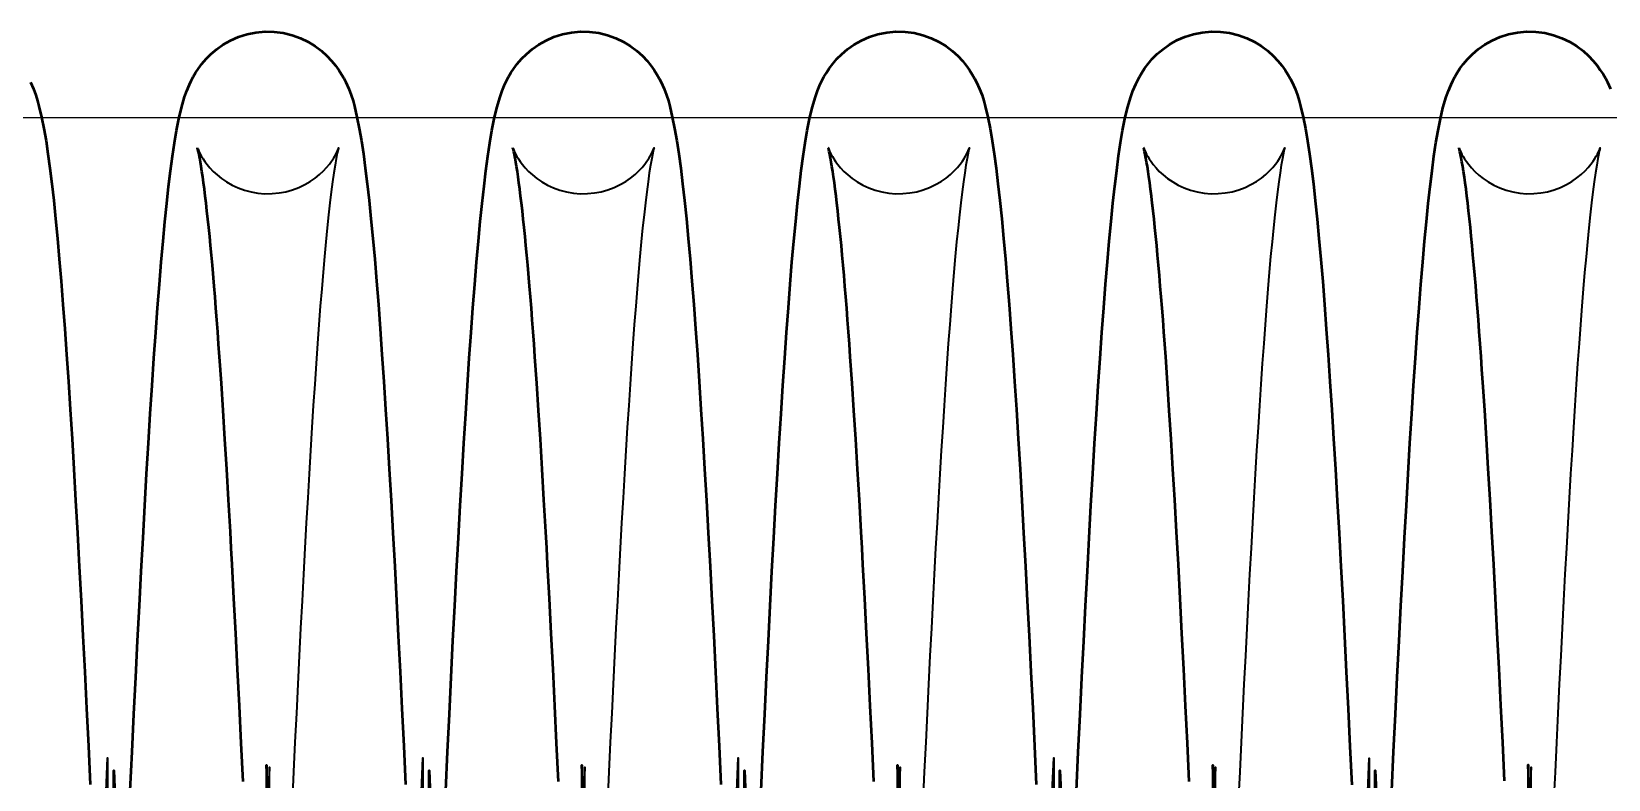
# Model space of a CAD drawing. Header units: millimetres. Extents: x 1448 to 104164, y -19509 to -89.
# Drawn here: x 51931.7 to 52011.5, y -3796.6 to -3758.8 of the extents above; entities that cross this region are included whole.
import ezdxf

# ---------------------------------------------------------------- set-up
doc = ezdxf.new("R2010")
doc.units = ezdxf.units.MM
doc.header["$LTSCALE"] = 60
doc.header["$MEASUREMENT"] = 0
doc.layers.get('0').update_dxf_attribs({"linetype": 'CONTINUOUS'})
doc.layers.add('가려진 것(ISO)', color=7, linetype='CONTINUOUS', lineweight=35)
doc.layers.add('가시적인 것(ISO)', color=7, linetype='CONTINUOUS', lineweight=50)

# ---------------------------------------------------------------- blocks, each defined once
blk = doc.blocks.new('토션스프링 3')
at = {"layer": '가려진 것(ISO)', "flags": 128}
for points in [[(21461602.817, -50952857.63), (21461602.823, -50952857.647), (21461602.844, -50952857.704), (21461602.887, -50952857.807), (21461602.966, -50952857.966), (21461603.023, -50952858.07), (21461603.097, -50952858.191), (21461603.189, -50952858.328), (21461603.303, -50952858.48), (21461603.442, -50952858.646), (21461603.609, -50952858.822), (21461603.805, -50952859.003), (21461604.031, -50952859.182), (21461604.285, -50952859.355), (21461604.565, -50952859.514), (21461604.867, -50952859.654), (21461605.188, -50952859.77), (21461605.526, -50952859.86), (21461605.875, -50952859.921), (21461606.229, -50952859.952), (21461606.585, -50952859.949), (21461606.94, -50952859.915), (21461607.288, -50952859.851), (21461607.623, -50952859.758), (21461607.942, -50952859.638), (21461608.242, -50952859.495), (21461608.52, -50952859.334), (21461608.771, -50952859.161), (21461608.992, -50952858.981), (21461609.184, -50952858.801), (21461609.348, -50952858.625), (21461609.485, -50952858.459), (21461609.596, -50952858.309), (21461609.686, -50952858.174), (21461609.757, -50952858.056), (21461609.812, -50952857.954), (21461609.855, -50952857.869), (21461609.913, -50952857.742), (21461609.942, -50952857.667), (21461609.954, -50952857.633), (21461609.953, -50952857.635), (21461609.944, -50952857.667), (21461609.929, -50952857.726), (21461609.91, -50952857.808), (21461609.887, -50952857.911), (21461609.836, -50952858.173), (21461609.778, -50952858.505), (21461609.715, -50952858.9), (21461609.65, -50952859.352), (21461609.584, -50952859.857), (21461609.517, -50952860.413), (21461609.448, -50952861.021), (21461609.379, -50952861.678), (21461609.31, -50952862.381), (21461609.24, -50952863.131), (21461609.169, -50952863.924), (21461609.099, -50952864.759), (21461609.028, -50952865.637), (21461608.958, -50952866.559), (21461608.887, -50952867.522), (21461608.816, -50952868.527), (21461608.745, -50952869.57), (21461608.673, -50952870.652), (21461608.602, -50952871.77), (21461608.531, -50952872.923), (21461608.459, -50952874.109), (21461608.388, -50952875.328), (21461608.317, -50952876.578), (21461608.246, -50952877.861), (21461608.174, -50952879.178), (21461608.103, -50952880.526), (21461608.031, -50952881.903), (21461607.96, -50952883.309), (21461607.888, -50952884.741), (21461607.816, -50952886.197), (21461607.745, -50952887.677), (21461607.673, -50952889.177), (21461607.602, -50952890.697)], [(21461606.529, -50952925.233), (21461606.457, -50952888.925), (21461606.386, -50952890.618)], [(21461618.764, -50952857.63), (21461618.77, -50952857.647), (21461618.791, -50952857.704), (21461618.834, -50952857.807), (21461618.913, -50952857.966), (21461618.97, -50952858.07), (21461619.043, -50952858.191), (21461619.136, -50952858.328), (21461619.25, -50952858.48), (21461619.389, -50952858.646), (21461619.556, -50952858.822), (21461619.752, -50952859.003), (21461619.977, -50952859.182), (21461620.232, -50952859.355), (21461620.512, -50952859.514), (21461620.813, -50952859.654), (21461621.135, -50952859.77), (21461621.473, -50952859.86), (21461621.822, -50952859.922), (21461622.176, -50952859.952), (21461622.532, -50952859.949), (21461622.887, -50952859.915), (21461623.235, -50952859.851), (21461623.57, -50952859.758), (21461623.889, -50952859.638), (21461624.189, -50952859.495), (21461624.467, -50952859.334), (21461624.718, -50952859.161), (21461624.939, -50952858.981), (21461625.131, -50952858.801), (21461625.295, -50952858.625), (21461625.432, -50952858.459), (21461625.543, -50952858.309), (21461625.632, -50952858.174), (21461625.703, -50952858.056), (21461625.759, -50952857.954), (21461625.802, -50952857.869), (21461625.859, -50952857.742), (21461625.889, -50952857.667), (21461625.9, -50952857.633), (21461625.9, -50952857.635), (21461625.891, -50952857.667), (21461625.876, -50952857.726), (21461625.856, -50952857.808), (21461625.834, -50952857.911), (21461625.783, -50952858.173), (21461625.724, -50952858.505), (21461625.662, -50952858.901), (21461625.597, -50952859.352), (21461625.531, -50952859.857), (21461625.464, -50952860.413), (21461625.395, -50952861.021), (21461625.326, -50952861.678), (21461625.257, -50952862.381), (21461625.186, -50952863.131), (21461625.116, -50952863.924), (21461625.046, -50952864.759), (21461624.975, -50952865.637), (21461624.905, -50952866.559), (21461624.834, -50952867.522), (21461624.763, -50952868.527), (21461624.691, -50952869.571), (21461624.62, -50952870.652), (21461624.549, -50952871.77), (21461624.477, -50952872.923), (21461624.406, -50952874.109), (21461624.335, -50952875.328), (21461624.264, -50952876.578), (21461624.192, -50952877.861), (21461624.121, -50952879.178), (21461624.05, -50952880.526), (21461623.978, -50952881.903), (21461623.906, -50952883.309), (21461623.835, -50952884.741), (21461623.763, -50952886.197), (21461623.691, -50952887.677), (21461623.62, -50952889.177), (21461623.549, -50952890.697)], [(21461622.476, -50952925.233), (21461622.404, -50952888.925), (21461622.333, -50952890.618)], [(21461634.711, -50952857.63), (21461634.717, -50952857.647), (21461634.737, -50952857.704), (21461634.781, -50952857.807), (21461634.86, -50952857.966), (21461634.917, -50952858.07), (21461634.99, -50952858.191), (21461635.083, -50952858.328), (21461635.197, -50952858.48), (21461635.336, -50952858.647), (21461635.503, -50952858.823), (21461635.699, -50952859.003), (21461635.924, -50952859.182), (21461636.179, -50952859.355), (21461636.459, -50952859.514), (21461636.76, -50952859.654), (21461637.082, -50952859.77), (21461637.42, -50952859.86), (21461637.769, -50952859.922), (21461638.123, -50952859.952), (21461638.479, -50952859.949), (21461638.834, -50952859.915), (21461639.182, -50952859.851), (21461639.517, -50952859.758), (21461639.836, -50952859.638), (21461640.136, -50952859.494), (21461640.414, -50952859.334), (21461640.665, -50952859.161), (21461640.886, -50952858.981), (21461641.078, -50952858.8), (21461641.242, -50952858.625), (21461641.379, -50952858.459), (21461641.49, -50952858.309), (21461641.579, -50952858.174), (21461641.65, -50952858.056), (21461641.706, -50952857.954), (21461641.749, -50952857.869), (21461641.806, -50952857.742), (21461641.836, -50952857.667), (21461641.847, -50952857.633), (21461641.847, -50952857.635), (21461641.838, -50952857.667), (21461641.823, -50952857.726), (21461641.803, -50952857.808), (21461641.781, -50952857.911), (21461641.73, -50952858.173), (21461641.671, -50952858.505), (21461641.609, -50952858.901), (21461641.544, -50952859.352), (21461641.478, -50952859.857), (21461641.41, -50952860.414), (21461641.342, -50952861.021), (21461641.273, -50952861.678), (21461641.203, -50952862.381), (21461641.133, -50952863.131), (21461641.063, -50952863.924), (21461640.993, -50952864.759), (21461640.922, -50952865.637), (21461640.852, -50952866.559), (21461640.781, -50952867.523), (21461640.709, -50952868.527), (21461640.638, -50952869.571), (21461640.567, -50952870.652), (21461640.496, -50952871.77), (21461640.424, -50952872.923), (21461640.353, -50952874.109), (21461640.282, -50952875.328), (21461640.211, -50952876.578), (21461640.139, -50952877.861), (21461640.068, -50952879.178), (21461639.996, -50952880.526), (21461639.925, -50952881.903), (21461639.853, -50952883.309), (21461639.782, -50952884.741), (21461639.71, -50952886.198), (21461639.638, -50952887.677), (21461639.567, -50952889.177), (21461639.495, -50952890.697)], [(21461638.423, -50952925.233), (21461638.351, -50952888.925), (21461638.28, -50952890.618)], [(21461650.658, -50952857.63), (21461650.663, -50952857.647), (21461650.684, -50952857.704), (21461650.728, -50952857.807), (21461650.807, -50952857.966), (21461650.864, -50952858.07), (21461650.937, -50952858.191), (21461651.03, -50952858.328), (21461651.144, -50952858.481), (21461651.283, -50952858.647), (21461651.45, -50952858.823), (21461651.646, -50952859.003), (21461651.871, -50952859.182), (21461652.126, -50952859.355), (21461652.406, -50952859.514), (21461652.708, -50952859.654), (21461653.029, -50952859.77), (21461653.367, -50952859.86), (21461653.716, -50952859.922), (21461654.07, -50952859.952), (21461654.426, -50952859.949), (21461654.781, -50952859.915), (21461655.129, -50952859.851), (21461655.464, -50952859.758), (21461655.783, -50952859.638), (21461656.084, -50952859.494), (21461656.361, -50952859.333), (21461656.612, -50952859.16), (21461656.833, -50952858.981), (21461657.025, -50952858.8), (21461657.189, -50952858.624), (21461657.326, -50952858.459), (21461657.437, -50952858.309), (21461657.526, -50952858.174), (21461657.597, -50952858.056), (21461657.653, -50952857.954), (21461657.696, -50952857.869), (21461657.753, -50952857.742), (21461657.782, -50952857.667), (21461657.794, -50952857.633), (21461657.794, -50952857.635), (21461657.785, -50952857.667), (21461657.77, -50952857.726), (21461657.75, -50952857.808), (21461657.728, -50952857.911), (21461657.676, -50952858.173), (21461657.618, -50952858.505), (21461657.555, -50952858.901), (21461657.49, -50952859.352), (21461657.424, -50952859.857), (21461657.357, -50952860.414), (21461657.289, -50952861.021), (21461657.22, -50952861.678), (21461657.15, -50952862.381), (21461657.08, -50952863.131), (21461657.01, -50952863.924), (21461656.939, -50952864.759), (21461656.869, -50952865.637), (21461656.798, -50952866.559), (21461656.727, -50952867.523), (21461656.656, -50952868.527), (21461656.585, -50952869.571), (21461656.514, -50952870.652), (21461656.442, -50952871.77), (21461656.371, -50952872.923), (21461656.3, -50952874.109), (21461656.228, -50952875.328), (21461656.157, -50952876.578), (21461656.086, -50952877.861), (21461656.015, -50952879.178), (21461655.943, -50952880.526), (21461655.872, -50952881.904), (21461655.8, -50952883.309), (21461655.728, -50952884.741), (21461655.657, -50952886.198), (21461655.585, -50952887.677), (21461655.514, -50952889.177), (21461655.442, -50952890.697)], [(21461654.37, -50952925.233), (21461654.298, -50952888.925), (21461654.226, -50952890.618)], [(21461666.604, -50952857.63), (21461666.61, -50952857.647), (21461666.631, -50952857.704), (21461666.674, -50952857.809), (21461666.752, -50952857.972), (21461666.811, -50952858.076), (21461666.885, -50952858.196), (21461666.979, -50952858.332), (21461667.094, -50952858.484), (21461667.234, -50952858.651), (21461667.402, -50952858.828), (21461667.598, -50952859.008), (21461667.825, -50952859.187), (21461668.08, -50952859.359), (21461668.36, -50952859.518), (21461668.663, -50952859.658), (21461668.985, -50952859.773), (21461669.323, -50952859.862), (21461669.672, -50952859.923), (21461670.026, -50952859.952), (21461670.382, -50952859.949), (21461670.737, -50952859.914), (21461671.085, -50952859.849), (21461671.419, -50952859.755), (21461671.738, -50952859.634), (21461672.038, -50952859.49), (21461672.315, -50952859.329), (21461672.564, -50952859.156), (21461672.785, -50952858.976), (21461672.976, -50952858.796), (21461673.14, -50952858.62), (21461673.276, -50952858.455), (21461673.386, -50952858.305), (21461673.475, -50952858.171), (21461673.546, -50952858.053), (21461673.601, -50952857.952), (21461673.643, -50952857.867), (21461673.7, -50952857.741), (21461673.729, -50952857.666), (21461673.741, -50952857.633), (21461673.74, -50952857.635), (21461673.731, -50952857.668), (21461673.716, -50952857.727), (21461673.697, -50952857.809), (21461673.674, -50952857.912), (21461673.623, -50952858.175), (21461673.565, -50952858.507), (21461673.502, -50952858.903), (21461673.437, -50952859.355), (21461673.371, -50952859.859), (21461673.304, -50952860.416), (21461673.236, -50952861.024), (21461673.167, -50952861.681), (21461673.097, -50952862.385), (21461673.027, -50952863.134), (21461672.956, -50952863.927), (21461672.886, -50952864.763), (21461672.816, -50952865.641), (21461672.745, -50952866.563), (21461672.674, -50952867.527), (21461672.603, -50952868.531), (21461672.532, -50952869.575), (21461672.46, -50952870.656), (21461672.389, -50952871.774), (21461672.318, -50952872.927), (21461672.246, -50952874.113), (21461672.175, -50952875.332), (21461672.104, -50952876.581), (21461672.033, -50952877.865), (21461671.961, -50952879.182), (21461671.89, -50952880.53), (21461671.818, -50952881.907), (21461671.747, -50952883.313), (21461671.675, -50952884.745), (21461671.603, -50952886.201), (21461671.532, -50952887.68), (21461671.46, -50952889.18), (21461671.389, -50952890.699)], [(21461670.316, -50952925.233), (21461670.245, -50952888.925), (21461670.173, -50952890.619)], [(21461598.198, -50952890.154), (21461598.269, -50952888.469), (21461598.341, -50952924.781)], [(21461614.145, -50952890.153), (21461614.216, -50952888.469), (21461614.288, -50952924.781)], [(21461630.092, -50952890.152), (21461630.163, -50952888.468), (21461630.235, -50952924.78)], [(21461646.039, -50952890.15), (21461646.11, -50952888.461), (21461646.182, -50952924.774)], [(21461661.985, -50952890.156), (21461662.057, -50952888.47), (21461662.128, -50952924.781)]]:
    blk.add_lwpolyline(points, dxfattribs=at)
at = {"layer": '가시적인 것(ISO)', "flags": 128}
for points in [[(21461594.369, -50952854.31), (21461594.53, -50952854.656), (21461594.648, -50952854.967), (21461594.734, -50952855.255), (21461594.803, -50952855.529), (21461594.932, -50952856.08), (21461595.05, -50952856.659), (21461595.158, -50952857.275), (21461595.258, -50952857.939), (21461595.355, -50952858.66), (21461595.451, -50952859.448), (21461595.547, -50952860.302), (21461595.642, -50952861.223), (21461595.736, -50952862.209), (21461595.829, -50952863.26), (21461595.922, -50952864.373), (21461596.014, -50952865.549), (21461596.106, -50952866.786), (21461596.198, -50952868.082), (21461596.29, -50952869.438), (21461596.382, -50952870.856), (21461596.474, -50952872.334), (21461596.566, -50952873.869), (21461596.657, -50952875.459), (21461596.75, -50952877.099), (21461596.841, -50952878.787), (21461596.933, -50952880.52), (21461597.024, -50952882.295), (21461597.116, -50952884.111), (21461597.207, -50952885.971), (21461597.299, -50952887.873), (21461597.391, -50952889.813)], [(21461598.49, -50952924.93), (21461598.582, -50952889.095), (21461598.673, -50952891.255)], [(21461599.42, -50952890.11), (21461599.512, -50952888.163), (21461599.604, -50952886.253), (21461599.696, -50952884.382), (21461599.787, -50952882.555), (21461599.878, -50952880.775), (21461599.97, -50952879.039), (21461600.062, -50952877.347), (21461600.153, -50952875.701), (21461600.245, -50952874.105), (21461600.338, -50952872.56), (21461600.43, -50952871.071), (21461600.522, -50952869.639), (21461600.614, -50952868.267), (21461600.706, -50952866.959), (21461600.798, -50952865.715), (21461600.89, -50952864.533), (21461600.983, -50952863.414), (21461601.076, -50952862.357), (21461601.169, -50952861.366), (21461601.263, -50952860.439), (21461601.358, -50952859.58), (21461601.452, -50952858.789), (21461601.547, -50952858.06), (21461601.647, -50952857.385), (21461601.755, -50952856.758), (21461601.873, -50952856.17), (21461602.005, -50952855.614), (21461602.168, -50952855.055), (21461602.276, -50952854.754), (21461602.413, -50952854.425), (21461602.499, -50952854.245), (21461602.6, -50952854.053), (21461602.72, -50952853.846), (21461602.865, -50952853.625), (21461603.041, -50952853.389), (21461603.25, -50952853.144), (21461603.499, -50952852.894), (21461603.791, -50952852.647), (21461604.123, -50952852.414), (21461604.492, -50952852.204), (21461604.895, -50952852.028), (21461605.326, -50952851.891), (21461605.775, -50952851.799), (21461606.235, -50952851.758), (21461606.699, -50952851.767), (21461607.157, -50952851.826), (21461607.599, -50952851.933), (21461608.02, -50952852.086), (21461608.414, -50952852.276), (21461608.771, -50952852.494), (21461609.088, -50952852.732), (21461609.364, -50952852.981), (21461609.598, -50952853.23), (21461609.796, -50952853.472), (21461609.96, -50952853.703), (21461610.096, -50952853.92), (21461610.213, -50952854.121), (21461610.315, -50952854.311), (21461610.476, -50952854.656), (21461610.594, -50952854.968), (21461610.681, -50952855.255), (21461610.75, -50952855.53), (21461610.878, -50952856.08), (21461610.997, -50952856.658), (21461611.105, -50952857.275), (21461611.205, -50952857.939), (21461611.302, -50952858.66), (21461611.398, -50952859.447), (21461611.494, -50952860.302), (21461611.588, -50952861.223), (21461611.682, -50952862.209), (21461611.776, -50952863.26), (21461611.869, -50952864.373), (21461611.961, -50952865.549), (21461612.053, -50952866.786), (21461612.145, -50952868.082), (21461612.237, -50952869.438), (21461612.328, -50952870.856), (21461612.42, -50952872.334), (21461612.512, -50952873.869), (21461612.604, -50952875.458), (21461612.696, -50952877.098), (21461612.788, -50952878.787), (21461612.88, -50952880.52), (21461612.971, -50952882.295), (21461613.063, -50952884.111), (21461613.154, -50952885.971), (21461613.246, -50952887.873), (21461613.337, -50952889.813)], [(21461614.437, -50952924.93), (21461614.529, -50952889.095), (21461614.62, -50952891.255)], [(21461615.367, -50952890.111), (21461615.459, -50952888.164), (21461615.551, -50952886.253), (21461615.642, -50952884.382), (21461615.734, -50952882.555), (21461615.825, -50952880.774), (21461615.917, -50952879.039), (21461616.008, -50952877.347), (21461616.1, -50952875.701), (21461616.192, -50952874.105), (21461616.284, -50952872.561), (21461616.377, -50952871.071), (21461616.469, -50952869.639), (21461616.561, -50952868.267), (21461616.653, -50952866.958), (21461616.745, -50952865.715), (21461616.837, -50952864.533), (21461616.93, -50952863.413), (21461617.023, -50952862.357), (21461617.116, -50952861.365), (21461617.21, -50952860.439), (21461617.305, -50952859.579), (21461617.399, -50952858.788), (21461617.494, -50952858.059), (21461617.594, -50952857.385), (21461617.702, -50952856.758), (21461617.82, -50952856.17), (21461617.952, -50952855.614), (21461618.115, -50952855.055), (21461618.223, -50952854.754), (21461618.36, -50952854.424), (21461618.446, -50952854.245), (21461618.547, -50952854.052), (21461618.667, -50952853.846), (21461618.812, -50952853.624), (21461618.988, -50952853.389), (21461619.198, -50952853.143), (21461619.446, -50952852.894), (21461619.738, -50952852.647), (21461620.07, -50952852.413), (21461620.439, -50952852.204), (21461620.843, -50952852.028), (21461621.274, -50952851.891), (21461621.723, -50952851.799), (21461622.182, -50952851.758), (21461622.646, -50952851.767), (21461623.104, -50952851.826), (21461623.546, -50952851.934), (21461623.968, -50952852.086), (21461624.361, -50952852.276), (21461624.719, -50952852.494), (21461625.035, -50952852.733), (21461625.311, -50952852.981), (21461625.546, -50952853.23), (21461625.743, -50952853.472), (21461625.907, -50952853.704), (21461626.043, -50952853.92), (21461626.159, -50952854.122), (21461626.26, -50952854.311), (21461626.422, -50952854.657), (21461626.54, -50952854.968), (21461626.628, -50952855.256), (21461626.697, -50952855.53), (21461626.825, -50952856.08), (21461626.944, -50952856.658), (21461627.051, -50952857.275), (21461627.152, -50952857.939), (21461627.249, -50952858.66), (21461627.345, -50952859.447), (21461627.44, -50952860.302), (21461627.535, -50952861.223), (21461627.629, -50952862.209), (21461627.723, -50952863.26), (21461627.815, -50952864.373), (21461627.908, -50952865.549), (21461628, -50952866.786), (21461628.092, -50952868.082), (21461628.183, -50952869.438), (21461628.275, -50952870.856), (21461628.367, -50952872.334), (21461628.459, -50952873.869), (21461628.551, -50952875.458), (21461628.643, -50952877.098), (21461628.735, -50952878.786), (21461628.827, -50952880.52), (21461628.918, -50952882.295), (21461629.009, -50952884.111), (21461629.101, -50952885.97), (21461629.193, -50952887.872), (21461629.284, -50952889.813)], [(21461630.384, -50952924.93), (21461630.476, -50952889.095), (21461630.567, -50952891.255)], [(21461631.314, -50952890.111), (21461631.406, -50952888.164), (21461631.498, -50952886.253), (21461631.589, -50952884.382), (21461631.681, -50952882.554), (21461631.772, -50952880.774), (21461631.864, -50952879.038), (21461631.955, -50952877.347), (21461632.047, -50952875.701), (21461632.139, -50952874.105), (21461632.231, -50952872.561), (21461632.323, -50952871.071), (21461632.416, -50952869.639), (21461632.508, -50952868.267), (21461632.6, -50952866.958), (21461632.692, -50952865.714), (21461632.784, -50952864.532), (21461632.877, -50952863.413), (21461632.97, -50952862.357), (21461633.063, -50952861.365), (21461633.157, -50952860.438), (21461633.252, -50952859.578), (21461633.346, -50952858.786), (21461633.441, -50952858.058), (21461633.541, -50952857.384), (21461633.648, -50952856.758), (21461633.766, -50952856.171), (21461633.899, -50952855.614), (21461634.061, -50952855.055), (21461634.17, -50952854.753), (21461634.307, -50952854.424), (21461634.393, -50952854.244), (21461634.494, -50952854.052), (21461634.614, -50952853.846), (21461634.759, -50952853.624), (21461634.935, -50952853.388), (21461635.145, -50952853.143), (21461635.394, -50952852.893), (21461635.686, -50952852.646), (21461636.018, -50952852.413), (21461636.387, -50952852.204), (21461636.79, -50952852.028), (21461637.221, -50952851.891), (21461637.671, -50952851.799), (21461638.13, -50952851.758), (21461638.594, -50952851.767), (21461639.052, -50952851.827), (21461639.494, -50952851.934), (21461639.915, -50952852.086), (21461640.308, -50952852.276), (21461640.666, -50952852.495), (21461640.983, -50952852.733), (21461641.258, -50952852.982), (21461641.493, -50952853.231), (21461641.69, -50952853.473), (21461641.854, -50952853.704), (21461641.99, -50952853.921), (21461642.105, -50952854.122), (21461642.205, -50952854.311), (21461642.366, -50952854.657), (21461642.486, -50952854.969), (21461642.574, -50952855.256), (21461642.645, -50952855.531), (21461642.772, -50952856.079), (21461642.89, -50952856.658), (21461642.998, -50952857.275), (21461643.099, -50952857.939), (21461643.196, -50952858.661), (21461643.292, -50952859.447), (21461643.387, -50952860.301), (21461643.482, -50952861.222), (21461643.576, -50952862.209), (21461643.669, -50952863.259), (21461643.762, -50952864.373), (21461643.855, -50952865.549), (21461643.947, -50952866.785), (21461644.039, -50952868.082), (21461644.13, -50952869.438), (21461644.222, -50952870.856), (21461644.314, -50952872.334), (21461644.406, -50952873.869), (21461644.498, -50952875.458), (21461644.59, -50952877.098), (21461644.682, -50952878.786), (21461644.773, -50952880.52), (21461644.865, -50952882.295), (21461644.956, -50952884.111), (21461645.048, -50952885.97), (21461645.139, -50952887.872), (21461645.231, -50952889.812)], [(21461646.331, -50952924.929), (21461646.422, -50952889.095), (21461646.514, -50952891.255)], [(21461647.26, -50952890.124), (21461647.352, -50952888.181), (21461647.444, -50952886.27), (21461647.535, -50952884.397), (21461647.627, -50952882.564), (21461647.719, -50952880.776), (21461647.811, -50952879.035), (21461647.902, -50952877.345), (21461647.994, -50952875.707), (21461648.085, -50952874.116), (21461648.177, -50952872.576), (21461648.269, -50952871.088), (21461648.361, -50952869.656), (21461648.454, -50952868.281), (21461648.546, -50952866.965), (21461648.639, -50952865.712), (21461648.732, -50952864.524), (21461648.824, -50952863.402), (21461648.917, -50952862.349), (21461649.01, -50952861.361), (21461649.104, -50952860.436), (21461649.199, -50952859.575), (21461649.295, -50952858.777), (21461649.394, -50952858.041), (21461649.494, -50952857.367), (21461649.596, -50952856.751), (21461649.71, -50952856.173), (21461649.844, -50952855.614), (21461650.011, -50952855.051), (21461650.117, -50952854.751), (21461650.256, -50952854.421), (21461650.342, -50952854.241), (21461650.443, -50952854.048), (21461650.564, -50952853.841), (21461650.709, -50952853.62), (21461650.885, -50952853.385), (21461651.096, -50952853.138), (21461651.346, -50952852.888), (21461651.637, -50952852.642), (21461651.97, -50952852.41), (21461652.342, -50952852.201), (21461652.745, -50952852.024), (21461653.175, -50952851.889), (21461653.625, -50952851.799), (21461654.086, -50952851.757), (21461654.548, -50952851.767), (21461655.005, -50952851.828), (21461655.449, -50952851.937), (21461655.869, -50952852.088), (21461656.26, -50952852.279), (21461656.617, -50952852.5), (21461656.936, -50952852.74), (21461657.212, -50952852.989), (21461657.446, -50952853.237), (21461657.642, -50952853.48), (21461657.805, -50952853.71), (21461657.943, -50952853.925), (21461658.061, -50952854.127), (21461658.163, -50952854.315), (21461658.324, -50952854.66), (21461658.439, -50952854.971), (21461658.522, -50952855.259), (21461658.59, -50952855.534), (21461658.72, -50952856.086), (21461658.839, -50952856.665), (21461658.946, -50952857.281), (21461659.046, -50952857.945), (21461659.143, -50952858.667), (21461659.24, -50952859.455), (21461659.335, -50952860.31), (21461659.43, -50952861.232), (21461659.524, -50952862.218), (21461659.617, -50952863.269), (21461659.71, -50952864.383), (21461659.802, -50952865.559), (21461659.894, -50952866.795), (21461659.986, -50952868.092), (21461660.078, -50952869.448), (21461660.17, -50952870.867), (21461660.262, -50952872.346), (21461660.354, -50952873.881), (21461660.446, -50952875.47), (21461660.537, -50952877.11), (21461660.629, -50952878.798), (21461660.721, -50952880.531), (21461660.812, -50952882.307), (21461660.904, -50952884.122), (21461660.995, -50952885.983), (21461661.087, -50952887.885), (21461661.179, -50952889.826)], [(21461662.278, -50952924.94), (21461662.37, -50952889.105), (21461662.461, -50952891.264)], [(21461663.208, -50952890.11), (21461663.299, -50952888.163), (21461663.391, -50952886.253), (21461663.483, -50952884.382), (21461663.574, -50952882.556), (21461663.666, -50952880.777), (21461663.757, -50952879.04), (21461663.849, -50952877.347), (21461663.941, -50952875.701), (21461664.033, -50952874.105), (21461664.125, -50952872.56), (21461664.217, -50952871.071), (21461664.309, -50952869.639), (21461664.401, -50952868.268), (21461664.493, -50952866.96), (21461664.585, -50952865.717), (21461664.678, -50952864.535), (21461664.77, -50952863.415), (21461664.863, -50952862.358), (21461664.957, -50952861.367), (21461665.051, -50952860.441), (21461665.145, -50952859.582), (21461665.238, -50952858.792), (21461665.334, -50952858.062), (21461665.435, -50952857.386), (21461665.543, -50952856.758), (21461665.661, -50952856.17), (21461665.791, -50952855.615), (21461665.955, -50952855.056), (21461666.064, -50952854.754), (21461666.2, -50952854.425), (21461666.286, -50952854.246), (21461666.387, -50952854.053), (21461666.507, -50952853.847), (21461666.652, -50952853.626), (21461666.827, -50952853.39), (21461667.037, -50952853.145), (21461667.286, -50952852.895), (21461667.577, -50952852.648), (21461667.909, -50952852.415), (21461668.278, -50952852.205), (21461668.681, -50952852.029), (21461669.112, -50952851.892), (21461669.56, -50952851.8), (21461670.02, -50952851.758), (21461670.484, -50952851.767), (21461670.942, -50952851.826), (21461671.384, -50952851.933), (21461671.806, -50952852.085), (21461672.199, -50952852.275), (21461672.557, -50952852.493), (21461672.874, -50952852.731), (21461673.15, -50952852.98), (21461673.385, -50952853.229), (21461673.582, -50952853.471), (21461673.746, -50952853.702), (21461673.884, -50952853.918), (21461674.003, -50952854.12), (21461674.106, -50952854.309), (21461674.267, -50952854.655)], [(21461606.402, -50952891.003), (21461606.311, -50952888.839), (21461606.219, -50952924.678)], [(21461605.121, -50952889.655), (21461605.029, -50952887.728), (21461604.938, -50952885.836), (21461604.846, -50952883.984), (21461604.754, -50952882.174), (21461604.663, -50952880.41), (21461604.571, -50952878.696), (21461604.526, -50952877.859), (21461604.48, -50952877.036), (21461604.389, -50952875.426), (21461604.298, -50952873.867), (21461604.206, -50952872.362), (21461604.115, -50952870.912), (21461604.024, -50952869.523), (21461603.933, -50952868.195), (21461603.887, -50952867.556), (21461603.842, -50952866.933), (21461603.796, -50952866.328), (21461603.751, -50952865.74), (21461603.706, -50952865.17), (21461603.661, -50952864.618), (21461603.57, -50952863.563), (21461603.524, -50952863.06), (21461603.479, -50952862.575), (21461603.433, -50952862.108), (21461603.387, -50952861.66), (21461603.342, -50952861.232), (21461603.297, -50952860.823), (21461603.253, -50952860.435), (21461603.209, -50952860.069), (21461603.166, -50952859.724), (21461603.124, -50952859.402), (21461603.084, -50952859.103), (21461603.044, -50952858.828), (21461603.005, -50952858.577), (21461602.968, -50952858.352), (21461602.933, -50952858.152), (21461602.898, -50952857.978), (21461602.867, -50952857.834), (21461602.841, -50952857.724), (21461602.824, -50952857.654), (21461602.817, -50952857.63)], [(21461622.349, -50952891.003), (21461622.257, -50952888.839), (21461622.166, -50952924.678)], [(21461621.068, -50952889.655), (21461620.976, -50952887.728), (21461620.884, -50952885.836), (21461620.793, -50952883.983), (21461620.701, -50952882.173), (21461620.61, -50952880.41), (21461620.518, -50952878.696), (21461620.473, -50952877.859), (21461620.427, -50952877.036), (21461620.336, -50952875.426), (21461620.245, -50952873.867), (21461620.153, -50952872.361), (21461620.062, -50952870.912), (21461619.971, -50952869.522), (21461619.879, -50952868.195), (21461619.834, -50952867.556), (21461619.789, -50952866.933), (21461619.743, -50952866.328), (21461619.698, -50952865.74), (21461619.653, -50952865.17), (21461619.608, -50952864.618), (21461619.517, -50952863.562), (21461619.471, -50952863.06), (21461619.425, -50952862.575), (21461619.38, -50952862.108), (21461619.334, -50952861.66), (21461619.289, -50952861.232), (21461619.244, -50952860.823), (21461619.2, -50952860.435), (21461619.156, -50952860.069), (21461619.113, -50952859.724), (21461619.072, -50952859.402), (21461619.031, -50952859.103), (21461618.991, -50952858.828), (21461618.952, -50952858.578), (21461618.915, -50952858.352), (21461618.879, -50952858.152), (21461618.845, -50952857.978), (21461618.814, -50952857.834), (21461618.788, -50952857.724), (21461618.77, -50952857.654), (21461618.764, -50952857.63)], [(21461638.296, -50952891.002), (21461638.204, -50952888.839), (21461638.113, -50952924.678)], [(21461637.015, -50952889.654), (21461636.923, -50952887.727), (21461636.831, -50952885.835), (21461636.74, -50952883.982), (21461636.648, -50952882.173), (21461636.556, -50952880.409), (21461636.465, -50952878.696), (21461636.42, -50952877.859), (21461636.374, -50952877.036), (21461636.283, -50952875.426), (21461636.192, -50952873.866), (21461636.1, -50952872.361), (21461636.009, -50952870.911), (21461635.917, -50952869.521), (21461635.826, -50952868.194), (21461635.781, -50952867.555), (21461635.735, -50952866.933), (21461635.69, -50952866.327), (21461635.645, -50952865.739), (21461635.6, -50952865.17), (21461635.555, -50952864.617), (21461635.509, -50952864.082), (21461635.464, -50952863.562), (21461635.418, -50952863.059), (21461635.372, -50952862.574), (21461635.326, -50952862.108), (21461635.281, -50952861.66), (21461635.236, -50952861.232), (21461635.191, -50952860.823), (21461635.147, -50952860.436), (21461635.103, -50952860.069), (21461635.061, -50952859.725), (21461635.019, -50952859.403), (21461634.978, -50952859.104), (21461634.938, -50952858.829), (21461634.899, -50952858.578), (21461634.862, -50952858.352), (21461634.826, -50952858.152), (21461634.792, -50952857.978), (21461634.761, -50952857.833), (21461634.735, -50952857.724), (21461634.717, -50952857.654), (21461634.711, -50952857.63)], [(21461654.243, -50952891.001), (21461654.151, -50952888.838), (21461654.06, -50952924.678)], [(21461652.961, -50952889.653), (21461652.87, -50952887.726), (21461652.778, -50952885.834), (21461652.686, -50952883.981), (21461652.595, -50952882.171), (21461652.503, -50952880.408), (21461652.412, -50952878.695), (21461652.366, -50952877.859), (21461652.321, -50952877.036), (21461652.23, -50952875.425), (21461652.138, -50952873.866), (21461652.047, -50952872.36), (21461651.955, -50952870.91), (21461651.864, -50952869.52), (21461651.773, -50952868.193), (21461651.728, -50952867.554), (21461651.682, -50952866.932), (21461651.637, -50952866.327), (21461651.592, -50952865.739), (21461651.547, -50952865.169), (21461651.501, -50952864.617), (21461651.456, -50952864.081), (21461651.41, -50952863.561), (21461651.365, -50952863.059), (21461651.319, -50952862.574), (21461651.273, -50952862.107), (21461651.228, -50952861.66), (21461651.183, -50952861.231), (21461651.138, -50952860.823), (21461651.094, -50952860.436), (21461651.05, -50952860.069), (21461651.008, -50952859.725), (21461650.966, -50952859.403), (21461650.925, -50952859.104), (21461650.885, -50952858.829), (21461650.846, -50952858.578), (21461650.809, -50952858.352), (21461650.773, -50952858.152), (21461650.739, -50952857.977), (21461650.707, -50952857.833), (21461650.681, -50952857.724), (21461650.664, -50952857.654), (21461650.658, -50952857.63)], [(21461670.188, -50952890.975), (21461670.097, -50952888.82), (21461670.006, -50952924.659)], [(21461668.907, -50952889.62), (21461668.815, -50952887.691), (21461668.723, -50952885.801), (21461668.632, -50952883.952), (21461668.541, -50952882.149), (21461668.449, -50952880.394), (21461668.358, -50952878.684), (21461668.267, -50952877.019), (21461668.175, -50952875.404), (21461668.084, -50952873.841), (21461667.992, -50952872.334), (21461667.901, -50952870.885), (21461667.81, -50952869.498), (21461667.764, -50952868.829), (21461667.719, -50952868.177), (21461667.674, -50952867.541), (21461667.628, -50952866.922), (21461667.583, -50952866.318), (21461667.537, -50952865.731), (21461667.492, -50952865.159), (21461667.446, -50952864.605), (21461667.401, -50952864.067), (21461667.356, -50952863.547), (21461667.31, -50952863.046), (21461667.265, -50952862.562), (21461667.221, -50952862.098), (21461667.176, -50952861.652), (21461667.132, -50952861.227), (21461667.088, -50952860.821), (21461667.044, -50952860.436), (21461667.001, -50952860.072), (21461666.959, -50952859.729), (21461666.917, -50952859.409), (21461666.875, -50952859.11), (21461666.834, -50952858.833), (21461666.793, -50952858.578), (21461666.753, -50952858.348), (21461666.716, -50952858.145), (21461666.683, -50952857.972), (21461666.653, -50952857.831), (21461666.629, -50952857.725), (21461666.612, -50952857.655), (21461666.604, -50952857.63)]]:
    blk.add_lwpolyline(points, dxfattribs=at)
blk = doc.blocks.new('토션스프링1234')
blk.add_blockref('토션스프링 3', (188.103, -4314.906))

msp = doc.modelspace()

# ---------------------------------------------------------------- linework, layer by layer
at = {"color": 3}
msp.add_line((51099.315, -3763.182), (60099.315, -3763.182), dxfattribs=at)

# ---------------------------------------------------------------- block references
msp.add_blockref('토션스프링1234', (-21409850.809, 50953407.828))

doc.saveas('drawing.dxf')
